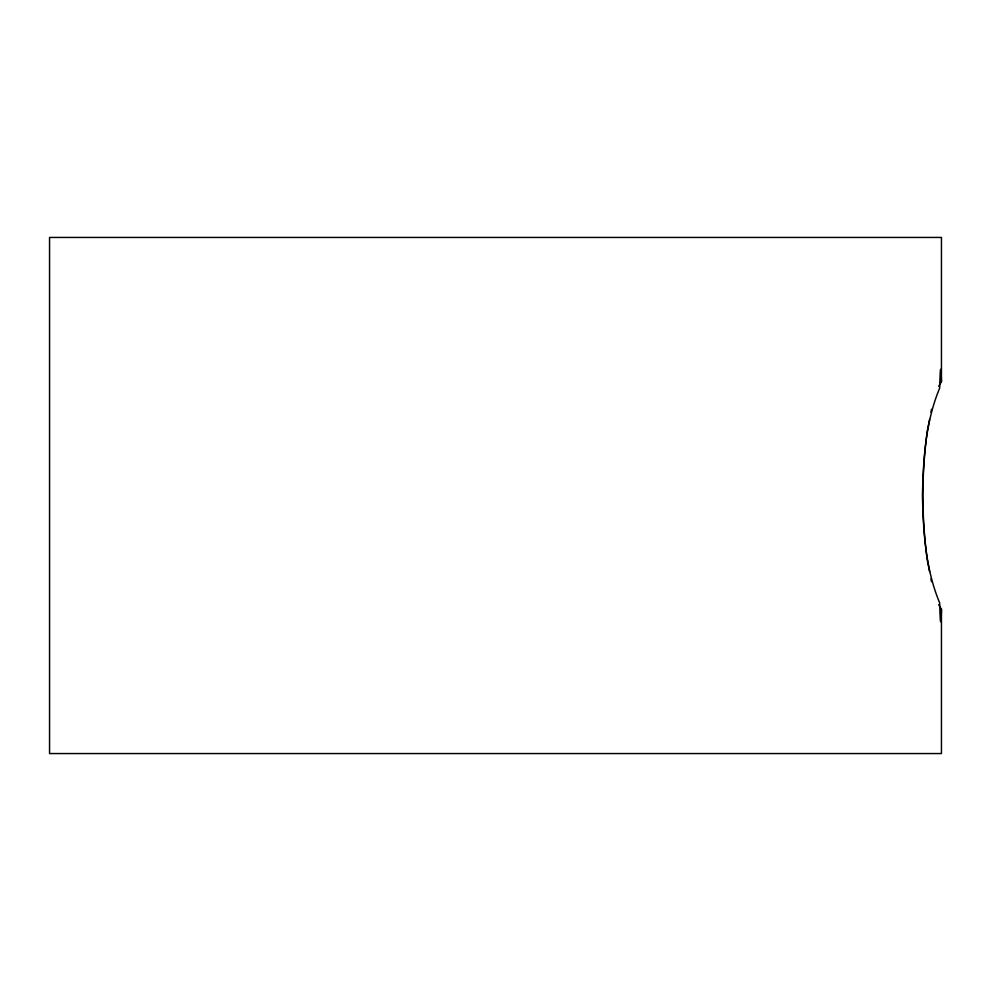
<?xml version="1.0" encoding="UTF-8"?>
<svg xmlns="http://www.w3.org/2000/svg" width="991" height="991" viewBox="0 0 991 991"><rect width="100%" height="100%" fill="white"/><g stroke="black" fill="none" stroke-linecap="round" stroke-linejoin="round"><path stroke-width="1.49" d="M941.165 617.257L941.45 609.254L938.663 604.671M926.87 433.996C921.58 474.788 921.58 516.212 926.87 557.004M927.031 432.472L929.558 419.416M930.958 412.169L931.515 409.271M938.663 386.329L941.45 381.746L941.45 237.444L49.55 237.444L49.55 753.556L941.45 753.556L941.45 609.254M927.031 558.528L929.558 571.584M930.958 578.831L931.515 581.729M941.45 381.746L941.165 373.743A126.08 1.883 -90 0 0 939.728 386.329L939.703 388.038C925.495 421.893 923.327 459.229 922.423 495.5C923.327 531.771 925.495 569.107 939.703 602.962L939.728 604.671A126.08 1.883 -90 0 0 941.165 617.319"/></g></svg>
